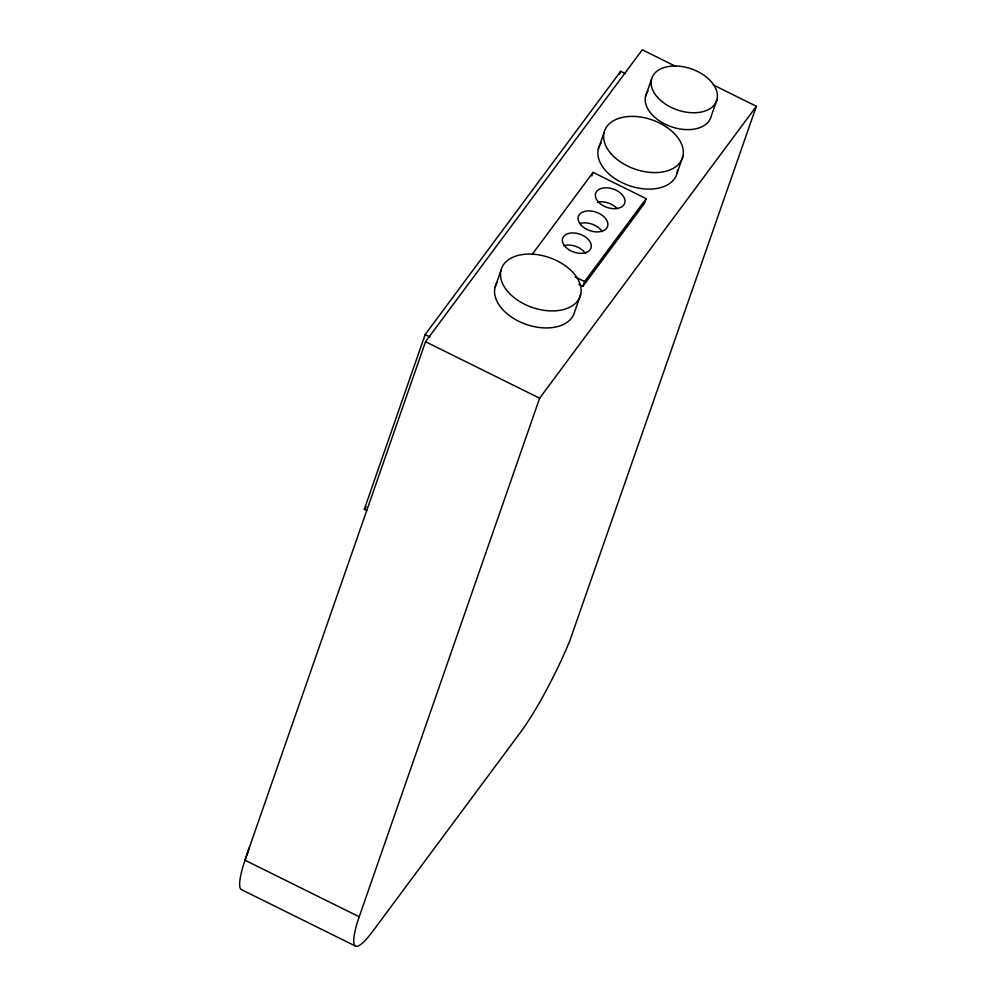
<?xml version="1.0" encoding="UTF-8"?>
<svg xmlns="http://www.w3.org/2000/svg" width="996" height="996" viewBox="0 0 996 996"><rect width="100%" height="100%" fill="white"/><g stroke="black" fill="none" stroke-linecap="round" stroke-linejoin="round"><path stroke-width="1.49" d="M756.387 106.273L539.633 398.201L357.228 922.533A92.466 13.919 -63.7 0 0 373.027 930.924L520.497 732.321A88.046 13.247 -63.7 0 0 569.737 641.013L756.387 106.273L713.248 84.921M366.702 510.462L364.312 509.28L425.143 334.606L620.657 71.289L625.438 73.654M675.674 66.334L642.271 49.8L425.516 341.715L244.954 860.208L359.07 916.693M495 287.495L500.926 270.464M619.637 74.227L620.657 71.289M598.297 149.114L604.049 132.593M591.861 175.906L593.093 172.37L646.167 198.64L644.524 203.358L582.946 286.275L578.863 284.258M645.57 96.326L651.446 79.468M582.946 286.275L584.59 281.557L646.167 198.64M580.668 294.542L574.729 311.561A41.708 26.357 19.2 0 1 524.693 323.874A41.708 26.357 19.2 0 1 497.129 282.403M677.156 172.918L682.907 156.384M717.083 99.289L711.219 116.146A34.325 21.7 19.2 0 1 669.175 125.957A34.325 21.7 19.2 0 1 647.973 91.184M249.311 847.721L243.111 866.059A92.466 13.919 -63.7 0 0 241.418 889.615L355.522 946.1M532.437 254.055L593.093 172.37M364.312 509.28L366.167 506.79M575.066 276.838L584.59 281.557M425.143 334.606L429.923 336.972M425.516 341.715L539.633 398.201M677.554 170.191A41.247 26.07 19.2 0 1 628.675 185.455A41.247 26.07 19.2 0 1 601.186 142.926M564.01 245.676A14.977 9.462 19.2 0 1 585.573 253.519M579.946 223.478A15.438 9.761 19.2 0 1 602.182 231.558M597.563 202.138A15.338 9.699 19.2 0 1 617.234 208.674M508.334 292.202A41.708 26.357 19.2 0 0 577.742 300.792A41.708 26.357 19.2 0 0 536.309 254.515A41.708 26.357 19.2 0 0 508.334 292.202M598.223 201.802A15.338 9.699 19.2 0 0 623.757 204.964A15.338 9.699 19.2 0 0 608.519 187.945A15.338 9.699 19.2 0 0 598.223 201.802M565.18 246.622A14.977 9.462 19.2 0 0 590.105 249.697A14.977 9.462 19.2 0 0 575.227 233.089A14.977 9.462 19.2 0 0 565.18 246.622M580.954 224.984A15.438 9.761 19.2 0 0 606.651 228.171A15.438 9.761 19.2 0 0 591.313 211.04A15.438 9.761 19.2 0 0 580.954 224.984M657.547 97.359A34.325 21.7 19.2 0 0 714.68 104.431A34.325 21.7 19.2 0 0 680.567 66.346A34.325 21.7 19.2 0 0 657.547 97.359M611.37 154.081A41.247 26.07 19.2 0 0 680.019 162.572A41.247 26.07 19.2 0 0 639.034 116.818A41.247 26.07 19.2 0 0 611.37 154.081"/></g></svg>
